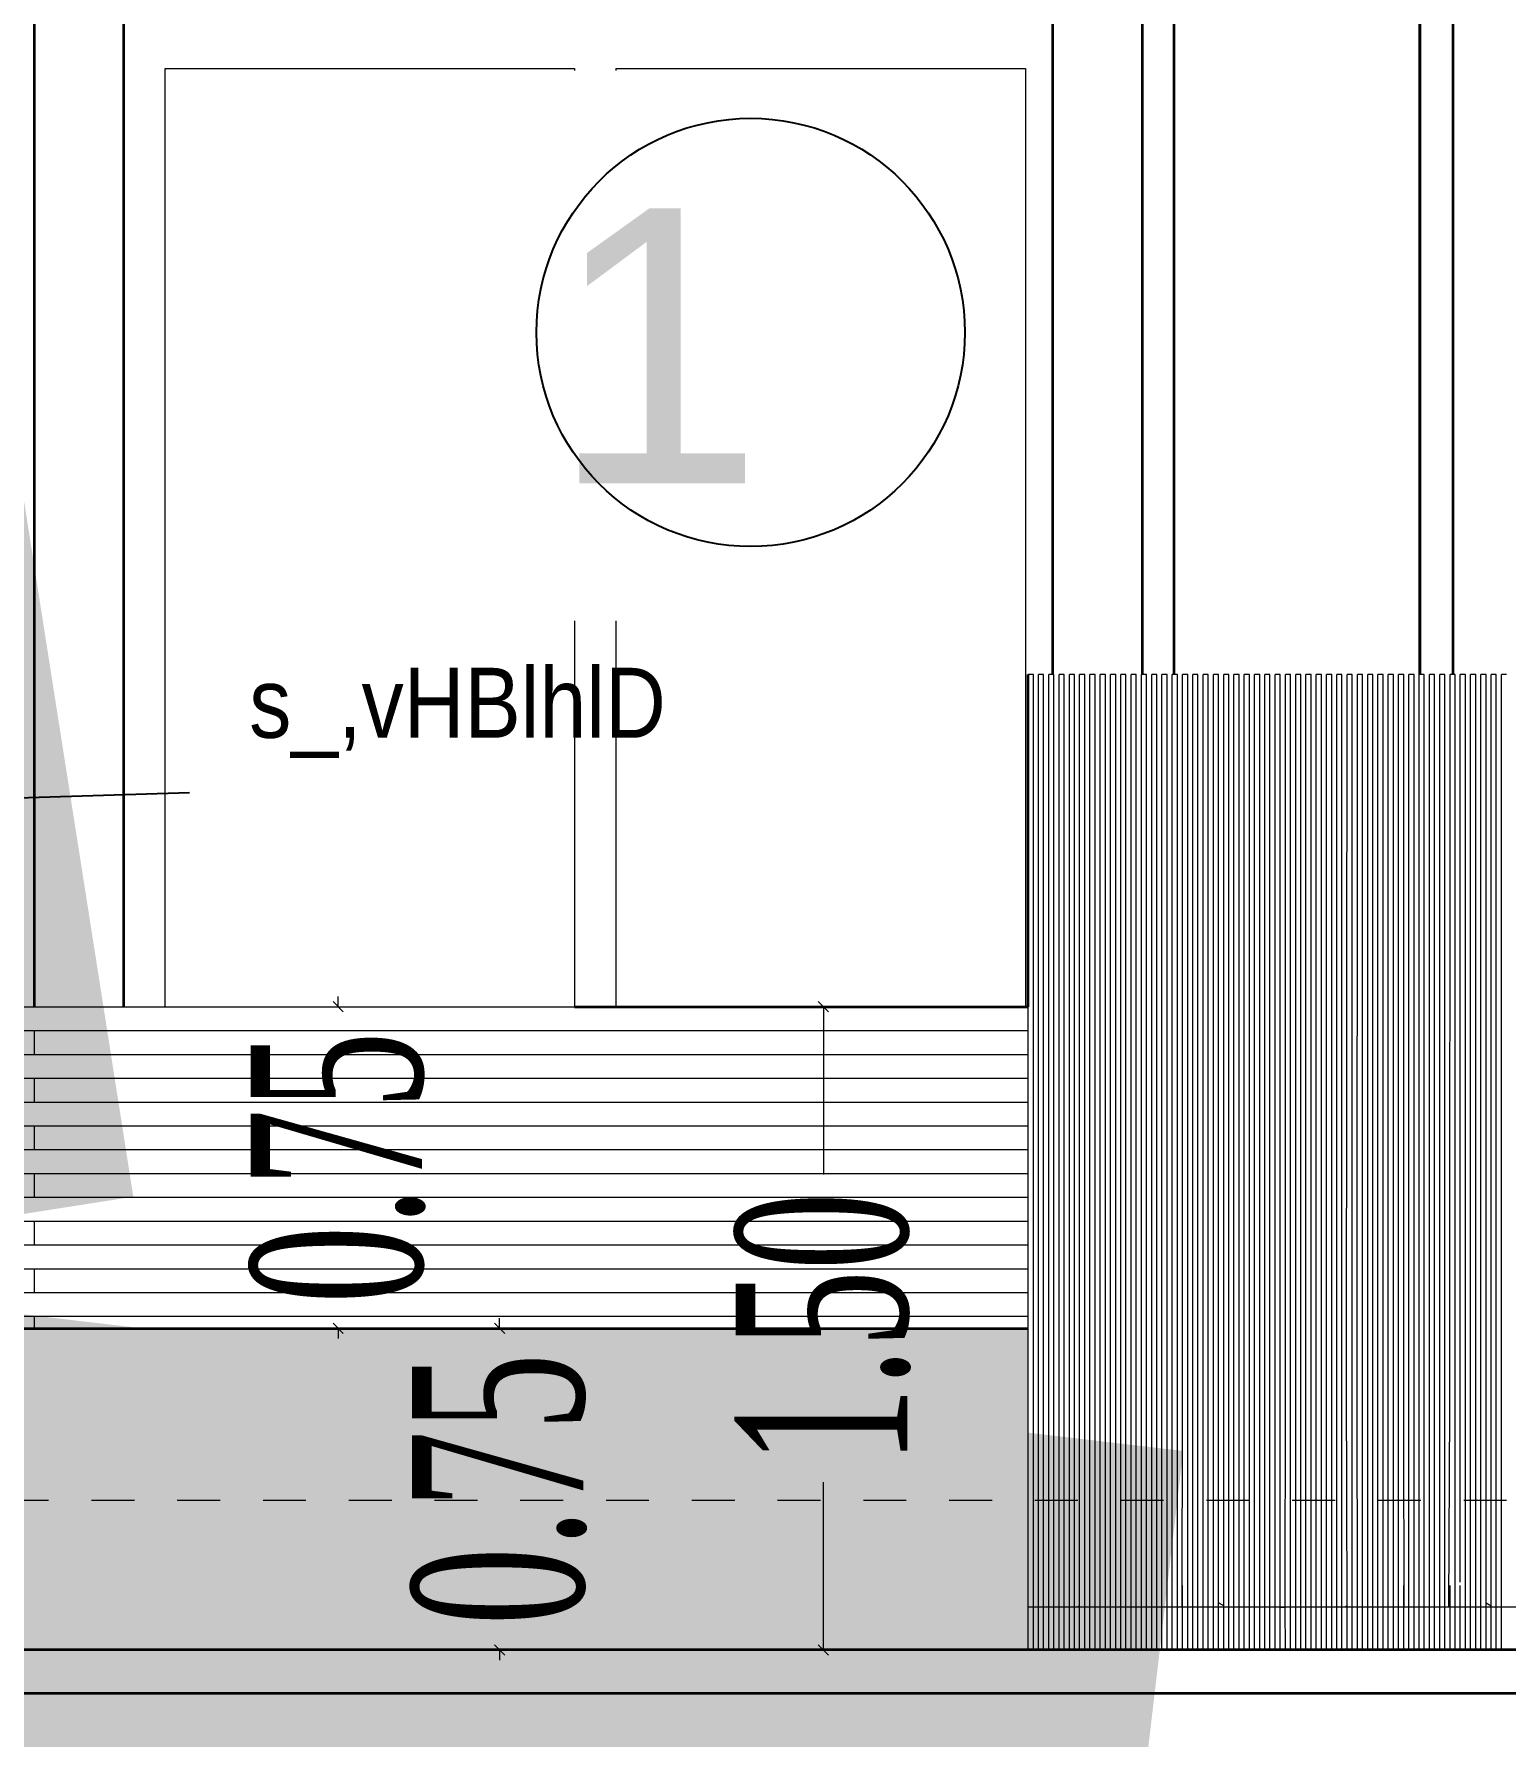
# Model space of a CAD drawing. Header units: metres. Extents: x -434 to 683, y -422 to -228.
# Drawn here: x -400.6 to -397.168, y -287.721 to -283.75 of the extents above; entities that cross this region are included whole.
import ezdxf

# ---------------------------------------------------------------- set-up
doc = ezdxf.new("R2010")
doc.units = ezdxf.units.M
doc.header["$MEASUREMENT"] = 0
doc.header["$PDMODE"] = 34
doc.linetypes.add('DOT', pattern=[0.25, 0, -0.25])
for name, color, linetype, lineweight in [('Dimn Out', 6, 'Continuous', 9), ('HACH', 8, 'Continuous', 5), ('walls', 7, 'Continuous', 35), ('Windows', 5, 'Continuous', 15), ('Wood', 27, 'Continuous', 18)]:
    doc.layers.add(name, color=color, linetype=linetype, lineweight=lineweight)
doc.layers.add('TEXT', color=4, linetype='Continuous')
doc.layers.add('WALL', color=7, linetype='Continuous')
doc.styles.add('kamal', font='romantic.ttf', dxfattribs={"width": 0.6})
doc.styles.add('NAMES', font='xarb.shx', dxfattribs={"width": 0.9, "height": 0.2})
doc.styles.add('style2', font='sosa.shx')
doc.styles.add('Swis721LtBt', font='swissl.ttf')
doc.styles.add('UTMAN', font='romantic.ttf', dxfattribs={"width": 0.6})
doc.dimstyles.new('DIM-IN', dxfattribs={"dimscale": 100, "dimtxt": 1.5, "dimasz": 0.5, "dimexe": 1, "dimexo": 1, "dimgap": 0.5, "dimtad": 1, "dimdec": 0, "dimzin": 0, "dimdsep": 46, "dimtxsty": 'style2', "dimblk1": 'ARCHTICK', "dimblk2": 'ARCHTICK', "dimsah": 1, "dimcen": 0.5, "dimdle": 1, "dimclrd": 62, "dimclre": 62, "dimclrt": 256, "dimadec": 0, "dimazin": 0, "dimtfac": 1, "dimtdec": 0, "dimtix": 1, "dimtofl": 0, "dimtmove": 2, "dimatfit": 3, "dimldrblk": 'ARCHTICK', "dimfxl": 1, "dimtolj": 1, "dimtzin": 0, "dimarcsym": 0})
doc.dimstyles.new('KAMAL', dxfattribs={"dimscale": 0.8, "dimtxt": 0.5, "dimasz": 0.1, "dimexe": 0, "dimexo": 0, "dimgap": 0.09, "dimtad": 1, "dimzin": 0, "dimdsep": 46, "dimtxsty": 'kamal', "dimblk": 'OBLIQUE', "dimcen": 0.09, "dimclrd": 15, "dimclre": 8, "dimclrt": 5, "dimadec": 0, "dimazin": 0, "dimtfac": 1, "dimtix": 1, "dimtofl": 0, "dimtmove": 1, "dimatfit": 3, "dimldrblk": 'OBLIQUE', "dimfxl": 0.18, "dimtolj": 1, "dimtzin": 0, "dimarcsym": 0})
doc.dimstyles.new('UTMAN 77', dxfattribs={"dimscale": 0.8, "dimtxt": 0.1, "dimasz": 0.1, "dimexe": 0, "dimexo": 0, "dimgap": 0.09, "dimtad": 0, "dimzin": 0, "dimdsep": 46, "dimtxsty": 'UTMAN', "dimblk": 'OBLIQUE', "dimcen": 0.09, "dimclrd": 252, "dimclre": 8, "dimclrt": 7, "dimadec": 0, "dimazin": 0, "dimtfac": 1, "dimtix": 1, "dimtofl": 0, "dimtmove": 1, "dimatfit": 3, "dimldrblk": 'OBLIQUE', "dimfxl": 0.18, "dimtolj": 1, "dimtzin": 0, "dimlwd": -1, "dimarcsym": 0})

# ---------------------------------------------------------------- blocks, each defined once
blk = doc.blocks.new('_OBLIQUE')
at = {"color": 0, "linetype": 'ByBlock'}
blk.add_line((-0.5, -0.5), (0.5, 0.5), dxfattribs=at)
blk = doc.blocks.new('*D256')
at = {"layer": 'DEFPOINTS', "color": 0, "ltscale": 50, "transparency": 16777216}
for p in [(-398.7595255046074, -286.0181424747645), (-398.6984337149821, -286.0181424747645), (-398.6984337149826, -287.5181424747616)]:
    blk.add_point(p, dxfattribs=at)
at = {"layer": 'Dimn Out', "color": 8, "lineweight": -2, "ltscale": 50, "transparency": 16777216}
for p, q in [((-398.6984337149821, -286.0181424747645), (-398.7595255046074, -286.0181424747645)), ((-398.6984337149826, -287.5181424747616), (-398.7595255046074, -287.5181424747616))]:
    blk.add_line(p, q, dxfattribs=at)
at = {"layer": 'Dimn Out', "color": 252, "ltscale": 50, "transparency": 16777216}
for p, q in [((-398.7595255046074, -286.0181424747645), (-398.7595255046074, -286.4094560842305)), ((-398.7595255046074, -287.5181424747616), (-398.7595255046074, -287.1268288652956))]:
    blk.add_line(p, q, dxfattribs=at)
at = {"layer": 'Dimn Out', "color": 252, "ltscale": 50, "transparency": 16777216, "xscale": 0.024, "yscale": 0.024, "zscale": 0.024}
for p, rotation in [((-398.7595255046074, -286.0181424747645), 90), ((-398.7595255046074, -287.5181424747616), 270)]:
    blk.add_blockref('_OBLIQUE', p, dxfattribs=dict(at, rotation=rotation))
at = {"layer": 'Dimn Out', "color": 7, "ltscale": 50, "transparency": 16777216, "insert": (-398.7595255046073, -286.7681424747629), "char_height": 0.4, "attachment_point": 5, "rotation": 90, "style": 'UTMAN'}
blk.add_mtext('\\A1;1.50', dxfattribs=at)
blk = doc.blocks.new('*D257')
at = {"layer": 'DEFPOINTS', "color": 0, "ltscale": 50, "transparency": 16777216}
for p in [(-399.5135530558438, -286.7681424747616), (-399.5146694299112, -287.5181424747616), (-399.5135530558438, -287.5181424747616)]:
    blk.add_point(p, dxfattribs=at)
at = {"layer": 'Dimn Out', "color": 252, "ltscale": 50, "transparency": 16777216}
for p, q in [((-399.5146694299112, -286.7681424747616), (-399.5146694299112, -286.7441424747616)), ((-399.5146694299112, -287.5181424747616), (-399.5146694299112, -287.5421424747616))]:
    blk.add_line(p, q, dxfattribs=at)
at = {"layer": 'Dimn Out', "color": 8, "lineweight": -2, "ltscale": 50, "transparency": 16777216}
for p, q in [((-399.5135530558438, -286.7681424747616), (-399.5146694299112, -286.7681424747616)), ((-399.5135530558438, -287.5181424747616), (-399.5146694299112, -287.5181424747616))]:
    blk.add_line(p, q, dxfattribs=at)
at = {"layer": 'Dimn Out', "color": 252, "ltscale": 50, "transparency": 16777216, "xscale": 0.024, "yscale": 0.024, "zscale": 0.024}
for p, rotation in [((-399.5146694299112, -286.7681424747616), 270), ((-399.5146694299112, -287.5181424747616), 90)]:
    blk.add_blockref('_OBLIQUE', p, dxfattribs=dict(at, rotation=rotation))
at = {"layer": 'Dimn Out', "color": 7, "ltscale": 50, "transparency": 16777216, "insert": (-399.5146694299112, -287.1431424747614), "char_height": 0.4, "attachment_point": 5, "rotation": 90, "style": 'UTMAN'}
blk.add_mtext('\\A1;0.75', dxfattribs=at)
blk = doc.blocks.new('*D255')
at = {"layer": 'DEFPOINTS', "color": 0, "ltscale": 50, "transparency": 16777216}
for p in [(-399.8910062552969, -286.0181424747641), (-399.8910062552925, -286.0181424747641), (-399.8910062552969, -286.7681424747618)]:
    blk.add_point(p, dxfattribs=at)
at = {"layer": 'Dimn Out', "color": 252, "ltscale": 50, "transparency": 16777216}
for p, q in [((-399.8910062552925, -286.0181424747641), (-399.8910062552925, -285.9941424747641)), ((-399.8910062552925, -286.7681424747618), (-399.8910062552925, -286.7921424747618))]:
    blk.add_line(p, q, dxfattribs=at)
at = {"layer": 'Dimn Out', "color": 252, "ltscale": 50, "transparency": 16777216, "xscale": 0.024, "yscale": 0.024, "zscale": 0.024}
for p, rotation in [((-399.8910062552925, -286.0181424747641), 270), ((-399.8910062552925, -286.7681424747618), 90)]:
    blk.add_blockref('_OBLIQUE', p, dxfattribs=dict(at, rotation=rotation))
at = {"layer": 'Dimn Out', "color": 7, "ltscale": 50, "transparency": 16777216, "insert": (-399.8910062552924, -286.3931424747628), "char_height": 0.4, "attachment_point": 5, "rotation": 90, "style": 'UTMAN'}
blk.add_mtext('\\A1;0.75', dxfattribs=at)
blk = doc.blocks.new('_ArchTick')
at = {"color": 0, "linetype": 'ByBlock', "const_width": 0.15}
blk.add_lwpolyline([(-0.5, -0.5), (0.5, 0.5)], dxfattribs=at)

msp = doc.modelspace()

# ---------------------------------------------------------------- hatches: boundary and pattern name
at = {"layer": 'HACH', "ltscale": 1.2}
h = msp.add_hatch(color=31, dxfattribs=at)
h.dxf.hatch_style = 1
h.paths.add_polyline_path([(-398.2819023391215, -287.1688332423479), (-398.2819023391215, -286.7681424747615), (-403.9891845856281, -286.7681424747615), (-403.9891845856281, -287.1688332423479)])
h.paths.add_polyline_path([(-403.9891845856281, -287.1688332423479), (-403.9891845856281, -287.5181424747612), (-398.2819023391215, -287.5181424747612), (-398.2819023391215, -287.1688332423479)])
h.paths.add_polyline_path([(-398.3320107117079, -287.1942371493192), (-398.3320107117079, -286.3729353741712), (-399.1941408892228, -286.3729353741712), (-399.1941408892228, -287.1942371493192)], flags=9)
h.paths.add_polyline_path([(-399.0871546370117, -287.5472253149981), (-399.0871546370117, -286.7259235398502), (-399.9492848145266, -286.7259235398502), (-399.9492848145266, -287.5472253149981)], flags=9)

# ---------------------------------------------------------------- linework, layer by layer
at = {"layer": 'HACH', "linetype": 'DOT', "ltscale": 0.2}
for p, q in [((-417.2662675820969, -287.1688332423479, 1.797546129752227e-09), (-393.886603372241, -287.1688332423479, 1.797546129752227e-09)), ((-417.2662675820969, -287.5181424747612), (-393.886603372241, -287.5181424747612))]:
    msp.add_line(p, q, dxfattribs=at)
at = {"layer": 'walls'}
for p, q in [((-397.9422048317837, -282.9109729598923, 1.592659159125702e-09), (-397.9422048317837, -285.243480033689)), ((-397.368865261666, -285.243480033689), (-397.368865261666, -282.9109729598923, 1.592659159125701e-09)), ((-397.2917215141869, -282.9109729598923, 1.592659159125702e-09), (-397.2917215141869, -285.243480033689)), ((-400.6001460730876, -283.668833294607, 1.79754612975181e-09), (-400.6001460730876, -286.0181424747612)), ((-400.3908980554041, -286.0181424747612), (-400.3908980554037, -283.668833294607, 1.79754612975181e-09)), ((-398.2256077095279, -283.668833294607, 1.79754612975181e-09), (-398.2256077095279, -285.243480033689)), ((-398.0163596918441, -283.668833294607, 1.79754612975181e-09), (-398.0163596918441, -285.243480033689)), ((-397.9422048309519, -283.668833294607, 1.79754612975181e-09), (-397.9422048309519, -285.243480033689)), ((-397.3688652624977, -283.668833294607, 1.79754612975181e-09), (-397.3688652624977, -285.243480033689)), ((-397.2917215133551, -283.668833294607, 1.79754612975181e-09), (-397.2917215133551, -285.243480033689)), ((-398.2819023391224, -286.018142474761), (-398.2819023391224, -285.243480033689)), ((-399.3395421304266, -286.0181424747642), (-399.2433011008005, -286.0181424747642)), ((-399.2433011008005, -286.0181424747642), (-398.2819023391215, -286.0181424747647)), ((-403.9891845856281, -286.7681424747615), (-398.2819023391211, -286.7681424747615)), ((-395.0834254234095, -287.518142474761), (-416.0834254212963, -287.518142474761)), ((-419.7248662700634, -287.6188332423945, 1.797546129752227e-09), (-388.6889482128676, -287.6188332423945, 1.797546129752227e-09))]:
    msp.add_line(p, q, dxfattribs=at)
at = {"layer": 'Windows'}
for p, q in [((-400.2946570257767, -286.0181424747612), (-400.2946570257776, -283.8301904545848, 1.79754612975181e-09)), ((-400.2946570257776, -283.8301904545848, 1.79754612975181e-09), (-399.3395421304266, -283.8301904545848, 1.79754612975181e-09)), ((-399.3395421304266, -283.8301904545848, 1.79754612975181e-09), (-399.339542130427, -286.018142474761)), ((-399.2433011008005, -283.8301904545848, 1.79754612975181e-09), (-399.2433011008005, -286.018142474761)), ((-399.2433011008005, -283.8301904545848, 1.79754612975181e-09), (-398.2881862054495, -283.8301904545848, 1.79754612975181e-09)), ((-398.2881862054495, -283.8301904545848, 1.79754612975181e-09), (-398.2881862054495, -286.0181424747612))]:
    msp.add_line(p, q, dxfattribs=at)
at = {"layer": 'Wood'}
for p, q in [((-398.2699080506881, -285.243480033689), (-398.2819023391224, -285.243480033689)), ((-398.2699080506881, -286.9019678915996), (-398.2699080506881, -285.243480033689)), ((-398.2459194738202, -285.243480033689), (-398.2579137622546, -285.243480033689)), ((-398.2579137622546, -286.8982182638641), (-398.2579137622546, -285.243480033689)), ((-398.2459194738202, -286.8964973703213), (-398.2459194738202, -285.243480033689)), ((-398.2256077095279, -285.243480033689), (-398.2339251853867, -285.243480033689)), ((-398.2339251853867, -286.8961391518609), (-398.2339251853867, -285.243480033689)), ((-398.2219308969524, -285.243480033689), (-398.2256077095279, -285.243480033689)), ((-398.2219308969524, -286.8957809334005), (-398.2219308969524, -285.243480033689)), ((-398.1979423200854, -285.243480033689), (-398.2099366085189, -285.243480033689)), ((-398.2099366085189, -286.8954227149405), (-398.2099366085189, -285.243480033689)), ((-398.1979423200854, -286.8962822332213), (-398.1979423200854, -285.243480033689)), ((-398.1739537432176, -285.243480033689), (-398.185948031651, -285.243480033689)), ((-398.185948031651, -286.898502768366), (-398.185948031651, -285.243480033689)), ((-398.1739537432176, -286.9007233035103), (-398.1739537432176, -285.243480033689)), ((-398.1499651663497, -285.243480033689), (-398.1619594547832, -285.243480033689)), ((-398.1619594547832, -286.9029438386546), (-398.1619594547832, -285.243480033689)), ((-398.1499651663497, -286.9158746567649), (-398.1499651663497, -285.243480033689)), ((-398.1259765894819, -285.243480033689), (-398.1379708779153, -285.243480033689)), ((-398.1379708779153, -286.9288139098411), (-398.1379708779153, -285.243480033689)), ((-398.1259765894819, -286.937686729072), (-398.1259765894819, -285.243480033689)), ((-398.101988012614, -285.243480033689), (-398.1139823010475, -285.243480033689)), ((-398.1139823010475, -286.9463469545784), (-398.1139823010475, -285.243480033689)), ((-398.101988012614, -286.9550071800844), (-398.101988012614, -285.243480033689)), ((-398.0779994357462, -285.243480033689), (-398.0899937241805, -285.243480033689)), ((-398.0899937241805, -286.9636674055909), (-398.0899937241805, -285.243480033689)), ((-398.0779994357462, -286.9723276310968), (-398.0779994357462, -285.243480033689)), ((-398.0540108588783, -285.243480033689), (-398.0660051473127, -285.243480033689)), ((-398.0660051473127, -286.9809878566033), (-398.0660051473127, -285.243480033689)), ((-398.0540108588783, -286.9896711428577), (-398.0540108588783, -285.243480033689)), ((-398.0300222820105, -285.243480033689), (-398.0420165704448, -285.243480033689)), ((-398.0420165704448, -287.4181900729972), (-398.0420165704448, -285.243480033689)), ((-398.0300222820105, -287.4181900729972), (-398.0300222820105, -285.243480033689)), ((-398.0163596918441, -285.243480033689), (-398.018027993577, -285.243480033689)), ((-398.018027993577, -287.4181900729972), (-398.018027993577, -285.243480033689)), ((-398.0060337051426, -285.243480033689), (-398.0163596918441, -285.243480033689)), ((-398.0060337051426, -287.4181900729972), (-398.0060337051426, -285.243480033689)), ((-397.9820451282748, -285.243480033689), (-397.9940394167091, -285.243480033689)), ((-397.9940394167091, -287.4181900729972), (-397.9940394167091, -285.243480033689)), ((-397.9820451282748, -287.4181900729972), (-397.9820451282748, -285.243480033689)), ((-397.9580565514078, -285.243480033689), (-397.9700508398413, -285.243480033689)), ((-397.9700508398413, -287.4181900729972), (-397.9700508398413, -285.243480033689)), ((-397.9580565514078, -287.4181900729972), (-397.9580565514078, -285.243480033689)), ((-397.9460622629734, -287.4181900729972), (-397.9460622629734, -285.243480033689)), ((-397.9422048309519, -285.243480033689), (-397.9460622629734, -285.243480033689)), ((-397.93406797454, -285.243480033689), (-397.9422048309519, -285.243480033689)), ((-397.93406797454, -287.4181900729972), (-397.93406797454, -285.243480033689)), ((-397.9100793976721, -285.243480033689), (-397.9220736861056, -285.243480033689)), ((-397.9220736861056, -286.9566187090639), (-397.9220736861056, -285.243480033689)), ((-397.9100793976721, -286.9533919328786), (-397.9100793976721, -285.243480033689)), ((-397.8860908208043, -285.243480033689), (-397.8980851092377, -285.243480033689)), ((-397.8980851092377, -286.9511258407996), (-397.8980851092377, -285.243480033689)), ((-397.8860908208043, -286.9488597487206), (-397.8860908208043, -285.243480033689)), ((-397.8621022439364, -285.243480033689), (-397.8740965323703, -285.243480033689)), ((-397.8740965323703, -286.9465936566415), (-397.8740965323703, -285.243480033689)), ((-397.8621022439364, -286.944831620602), (-397.8621022439364, -285.243480033689)), ((-397.8381136670686, -285.243480033689), (-397.8501079555029, -285.243480033689)), ((-397.8501079555029, -286.9442057909822), (-397.8501079555029, -285.243480033689)), ((-397.8381136670686, -286.9422968319967), (-397.8381136670686, -285.243480033689)), ((-397.8141250902007, -285.243480033689), (-397.8261193786351, -285.243480033689)), ((-397.8261193786351, -286.9401913498499), (-397.8261193786351, -285.243480033689)), ((-397.8141250902007, -286.9380858677035), (-397.8141250902007, -285.243480033689)), ((-397.7901365133329, -285.243480033689), (-397.8021308017672, -285.243480033689)), ((-397.8021308017672, -286.9359803855572), (-397.8021308017672, -285.243480033689)), ((-397.7901365133329, -286.9338749034104), (-397.7901365133329, -285.243480033689)), ((-397.7661479364655, -285.243480033689), (-397.7781422248994, -285.243480033689)), ((-397.7781422248994, -286.931769421264), (-397.7781422248994, -285.243480033689)), ((-397.7661479364655, -286.9296639391176), (-397.7661479364655, -285.243480033689)), ((-397.7421593595976, -285.243480033689), (-397.7541536480315, -285.243480033689)), ((-397.7541536480315, -286.9275584569708), (-397.7541536480315, -285.243480033689)), ((-397.7421593595976, -286.9254529748245), (-397.7421593595976, -285.243480033689)), ((-397.7181707827302, -285.243480033689), (-397.7301650711637, -285.243480033689)), ((-397.7301650711637, -286.9233474926781), (-397.7301650711637, -285.243480033689)), ((-397.7181707827302, -286.9212420105313), (-397.7181707827302, -285.243480033689)), ((-397.6941822058624, -285.243480033689), (-397.7061764942958, -285.243480033689)), ((-397.7061764942958, -286.9191365283849), (-397.7061764942958, -285.243480033689)), ((-397.6941822058624, -286.9166187087084), (-397.6941822058624, -285.243480033689)), ((-397.6701936289945, -285.243480033689), (-397.6821879174285, -285.243480033689)), ((-397.6821879174285, -286.9128690809724), (-397.6821879174285, -285.243480033689)), ((-397.6701936289945, -286.9091194532365), (-397.6701936289945, -285.243480033689)), ((-397.6462050521267, -285.243480033689), (-397.6581993405606, -285.243480033689)), ((-397.6581993405606, -286.905369825501), (-397.6581993405606, -285.243480033689)), ((-397.6462050521267, -286.9016201977651), (-397.6462050521267, -285.243480033689)), ((-397.6222164752588, -285.243480033689), (-397.6342107636927, -285.243480033689)), ((-397.6342107636927, -286.8978705700296), (-397.6342107636927, -285.243480033689)), ((-397.6222164752588, -286.8964641535971), (-397.6222164752588, -285.243480033689)), ((-397.598227898391, -285.243480033689), (-397.6102221868254, -285.243480033689)), ((-397.6102221868254, -286.8961059351367), (-397.6102221868254, -285.243480033689)), ((-397.598227898391, -286.8957477166763), (-397.598227898391, -285.243480033689)), ((-397.5742393215236, -285.243480033689), (-397.5862336099575, -285.243480033689)), ((-397.5862336099575, -286.8953894982163), (-397.5862336099575, -285.243480033689)), ((-397.5742393215236, -286.8964881380297), (-397.5742393215236, -285.243480033689)), ((-397.5502507446557, -285.243480033689), (-397.5622450330897, -285.243480033689)), ((-397.5622450330897, -286.8987086731739), (-397.5622450330897, -285.243480033689)), ((-397.5502507446557, -286.9009292083182), (-397.5502507446557, -285.243480033689)), ((-397.5393592185736, -286.9029455860781), (-397.5382564562218, -285.243480033689)), ((-397.5262621677879, -285.243480033689), (-397.5382564562218, -285.243480033689)), ((-397.5262621677879, -286.9170744821444), (-397.5262621677879, -285.243480033689)), ((-397.5147841716051, -286.9294567671162), (-397.514267879354, -285.243480033689)), ((-397.50227359092, -285.243480033689), (-397.514267879354, -285.243480033689)), ((-397.50227359092, -286.9384897706612), (-397.50227359092, -285.243480033689)), ((-397.4782850140526, -285.243480033689), (-397.4902793024866, -285.243480033689)), ((-397.4902793024866, -286.9471499961677), (-397.4902793024866, -285.243480033689)), ((-397.4782850140526, -286.9558102216737), (-397.4782850140526, -285.243480033689)), ((-397.4542964371848, -285.243480033689), (-397.4662907256187, -285.243480033689)), ((-397.4662907256187, -286.9644704471801), (-397.4662907256187, -285.243480033689)), ((-397.4542964371848, -286.9731306726861), (-397.4542964371848, -285.243480033689)), ((-397.4303078603169, -285.243480033689), (-397.4423021487509, -285.243480033689)), ((-397.4423021487509, -286.9817908981926), (-397.4423021487509, -285.243480033689)), ((-397.4303078603169, -286.9904770623797), (-397.4303078603169, -285.243480033689)), ((-397.4063192834491, -285.243480033689), (-397.418313571883, -285.243480033689)), ((-397.418313571883, -286.9991683243214), (-397.418313571883, -285.243480033689)), ((-397.4063192834491, -287.0078595862632), (-397.4063192834491, -285.243480033689)), ((-397.3823307065817, -285.243480033689), (-397.3943249950152, -285.243480033689)), ((-397.3943249950152, -287.4181900729972), (-397.3943249950152, -285.243480033689)), ((-397.3823307065817, -287.4181900729972), (-397.3823307065817, -285.243480033689)), ((-397.3688652624977, -285.243480033689), (-397.3703364181478, -285.243480033689)), ((-397.3703364181478, -287.4181900729972), (-397.3703364181478, -285.243480033689)), ((-397.3583421297138, -285.243480033689), (-397.3688652624977, -285.243480033689)), ((-397.3583421297138, -287.4181900729972), (-397.3583421297138, -285.243480033689)), ((-397.334353552846, -285.243480033689), (-397.3463478412799, -285.243480033689)), ((-397.3463478412799, -287.4181900729972), (-397.3463478412799, -285.243480033689)), ((-397.334353552846, -287.4181900729972), (-397.334353552846, -285.243480033689)), ((-397.3103649759781, -285.243480033689), (-397.3223592644121, -285.243480033689)), ((-397.3223592644121, -287.4181900729972), (-397.3223592644121, -285.243480033689)), ((-397.3103649759781, -287.4181900729972), (-397.3103649759781, -285.243480033689)), ((-397.2989112703139, -286.9555500285718), (-397.2983706875447, -285.243480033689)), ((-397.2917215133551, -285.243480033689), (-397.2983706875447, -285.243480033689)), ((-397.2863763991103, -285.243480033689), (-397.2917215133551, -285.243480033689)), ((-397.2863763991103, -286.9531818036875), (-397.2863763991103, -285.243480033689)), ((-397.2623878222424, -285.243480033689), (-397.2743821106768, -285.243480033689)), ((-397.2743821106768, -286.950915711608), (-397.2743821106768, -285.243480033689)), ((-397.2623878222424, -286.9486496195294), (-397.2623878222424, -285.243480033689)), ((-397.238399245375, -285.243480033689), (-397.250393533809, -285.243480033689)), ((-397.250393533809, -286.9463835274499), (-397.250393533809, -285.243480033689)), ((-397.238399245375, -286.9447735889474), (-397.238399245375, -285.243480033689)), ((-397.2144106685072, -285.243480033689), (-397.2264049569411, -285.243480033689)), ((-397.2264049569411, -286.9441477593281), (-397.2264049569411, -285.243480033689)), ((-397.2144106685072, -286.9421015957722), (-397.2144106685072, -285.243480033689)), ((-397.1904220916398, -285.243480033689), (-397.2024163800733, -285.243480033689)), ((-397.2024163800733, -286.9399961136259), (-397.2024163800733, -285.243480033689)), ((-397.1904220916398, -286.937890631479), (-397.1904220916398, -285.243480033689)), ((-397.1664335147719, -285.243480033689), (-397.1784278032054, -285.243480033689)), ((-397.1784278032054, -286.9357851493327), (-397.1784278032054, -285.243480033689)), ((-400.6772898222301, -286.0181424747633), (-400.6001460730876, -286.0181424747633)), ((-400.6001460730876, -286.0181424747633), (-398.2819023391215, -286.0181424747633)), ((-400.3908980554037, -286.0181424747633), (-400.2946570257776, -286.0181424747637)), ((-400.2946570257776, -286.0181424747637), (-399.3395421304266, -286.0181424747642)), ((-398.2819023391215, -287.518142474761), (-398.2819023391215, -286.0181424747647)), ((-400.6772898222301, -286.0736715878833), (-400.6001460730876, -286.0736715878833)), ((-400.6001460730876, -286.0736715878833), (-400.6001460730876, -286.1292007010028)), ((-400.6001460730876, -286.0736715878833), (-398.2819023391215, -286.073671587883)), ((-400.6772898222301, -286.1292007010028), (-400.6001460730876, -286.1292007010028)), ((-400.6001460730876, -286.1292007010028), (-398.2819023391215, -286.1292007010076)), ((-400.6772898222301, -286.1847298141232), (-400.6001460730876, -286.1847298141232)), ((-400.6001460730876, -286.1847298141232), (-400.6001460730876, -286.2402589272427)), ((-400.6001460730876, -286.1847298141232), (-398.2819023391215, -286.184729814123)), ((-400.6772898222301, -286.2402589272427), (-400.6001460730876, -286.2402589272427)), ((-400.6001460730876, -286.2402589272427), (-398.2819023391215, -286.2402589272427)), ((-400.6772898222301, -286.2957880403627), (-400.6001460730876, -286.2957880403627)), ((-400.6001460730876, -286.2957880403627), (-400.6001460730876, -286.3513171534822)), ((-400.6001460730876, -286.2957880403627), (-398.2819023391215, -286.2957880403627)), ((-400.6772898222301, -286.3513171534822), (-400.6001460730876, -286.3513171534822)), ((-400.6001460730876, -286.3513171534822), (-398.2819023391215, -286.351317153482)), ((-400.6772898222301, -286.4068462666022), (-400.6001460730876, -286.4068462666022)), ((-400.6001460730876, -286.4068462666022), (-400.6001460730876, -286.4623753797217)), ((-400.6001460730876, -286.4068462666022), (-398.2819023391215, -286.406846266602)), ((-400.6772898222301, -286.4623753797217), (-400.6001460730876, -286.4623753797217)), ((-400.6001460730876, -286.4623753797217), (-398.2819023391215, -286.4623753797215)), ((-400.6772898222301, -286.5179044928417), (-400.6001460730876, -286.5179044928417)), ((-400.6001460730876, -286.5179044928417), (-400.6001460730876, -286.5734336059612)), ((-400.6001460730876, -286.5179044928417), (-398.2819023391215, -286.5179044928462)), ((-400.6772898222301, -286.5734336059612), (-400.6001460730876, -286.5734336059612)), ((-400.6001460730876, -286.5734336059612), (-398.2819023391215, -286.5734336059658)), ((-400.6772898222301, -286.6289627190812), (-400.6001460730876, -286.6289627190816)), ((-400.6001460730876, -286.6289627190816), (-400.6001460730876, -286.6844918322012)), ((-400.6001460730876, -286.6289627190816), (-398.2819023391215, -286.6289627190814)), ((-400.6772898222301, -286.6844918322007), (-400.6001460730876, -286.6844918322012)), ((-400.6001460730876, -286.6844918322012), (-398.2819023391215, -286.6844918322009)), ((-400.6772898222301, -286.7400209453211), (-400.6001460730876, -286.7400209453211)), ((-400.6001460730876, -286.7400209453211), (-400.6001460730871, -286.7681424747612)), ((-400.6001460730876, -286.7400209453211), (-398.2819023391215, -286.7400209453257)), ((-398.2699080506881, -287.4181900729972), (-398.2699080506881, -286.9019678915996)), ((-398.2579137622546, -287.4181900729972), (-398.2579137622546, -286.8982182638641)), ((-398.2459194738202, -287.4181900729972), (-398.2459194738202, -286.8964973703213)), ((-398.2339251853867, -287.4181900729972), (-398.2339251853867, -286.8961391518609)), ((-398.2219308969524, -287.4181900729972), (-398.2219308969524, -286.8957809334005)), ((-398.2099366085189, -287.4181900729972), (-398.2099366085189, -286.8954227149405)), ((-398.1979423200854, -287.4181900729972), (-398.1979423200854, -286.8962822332213)), ((-398.185948031651, -287.4181900729972), (-398.185948031651, -286.898502768366)), ((-398.1739537432176, -287.4181900729972), (-398.1739537432176, -286.9007233035103)), ((-398.1619594547832, -287.4155864230751), (-398.1619594547832, -286.9029438386546)), ((-397.6462050521267, -287.4181900729972), (-397.6462050521267, -286.9016201977651)), ((-397.6342107636927, -287.4181900729972), (-397.6342107636927, -286.8978705700296)), ((-397.6222164752588, -287.4181900729972), (-397.6222164752588, -286.8964641535971)), ((-397.6102221868254, -287.4181900729972), (-397.6102221868254, -286.8961059351367)), ((-397.598227898391, -287.4181900729972), (-397.598227898391, -286.8957477166763)), ((-397.5862336099575, -287.4181900729972), (-397.5862336099575, -286.8953894982163)), ((-397.5742393215236, -287.4181900729972), (-397.5742393215236, -286.8964881380297)), ((-397.5622450330897, -287.4181900729972), (-397.5622450330897, -286.8987086731739)), ((-397.5502507446557, -287.4181900729972), (-397.5502507446557, -286.9009292083182)), ((-397.5382564562218, -287.4150296419092), (-397.5393592185736, -286.9029455860781)), ((-398.1499651663497, -287.4095819389717), (-398.1499651663497, -286.9158746567649)), ((-398.1379708779153, -287.4181900729972), (-398.1379708779153, -286.9288139098411)), ((-398.1259765894819, -287.4181900729972), (-398.1259765894819, -286.937686729072)), ((-397.8501079555029, -287.4014247483368), (-397.8501079555029, -286.9442057909822)), ((-397.8381136670686, -287.4084947784125), (-397.8381136670686, -286.9422968319967)), ((-397.8261193786351, -287.4155648084878), (-397.8261193786351, -286.9401913498499)), ((-397.8141250902007, -287.4181900729972), (-397.8141250902007, -286.9380858677035)), ((-397.8021308017672, -287.4181900729972), (-397.8021308017672, -286.9359803855572)), ((-397.7901365133329, -287.4181900729972), (-397.7901365133329, -286.9338749034104)), ((-397.7781422248994, -287.4181900729972), (-397.7781422248994, -286.931769421264)), ((-397.7661479364655, -287.4181900729972), (-397.7661479364655, -286.9296639391176)), ((-397.7541536480315, -287.4181900729972), (-397.7541536480315, -286.9275584569708)), ((-397.7421593595976, -287.4181900729972), (-397.7421593595976, -286.9254529748245)), ((-397.7301650711637, -287.4181900729972), (-397.7301650711637, -286.9233474926781)), ((-397.7181707827302, -287.4181900729972), (-397.7181707827302, -286.9212420105313)), ((-397.7061764942958, -287.4181900729972), (-397.7061764942958, -286.9191365283849)), ((-397.6941822058624, -287.4181900729972), (-397.6941822058624, -286.9166187087084)), ((-397.6824659645771, -287.4181900729972), (-397.6821879174285, -286.9128690809724)), ((-397.6701936289945, -287.4181900729972), (-397.6701936289945, -286.9091194532365)), ((-397.6581993405606, -287.4181900729972), (-397.6581993405606, -286.905369825501)), ((-397.5262621677879, -287.4090251578053), (-397.5262621677879, -286.9170744821444)), ((-397.514267879354, -287.4030206737015), (-397.5147841716051, -286.9294567671162)), ((-397.50227359092, -287.393501725085), (-397.50227359092, -286.9384897706612)), ((-397.2264049569411, -287.4020803349825), (-397.2264049569411, -286.9441477593281)), ((-397.2144106685072, -287.4091503650578), (-397.2144106685072, -286.9421015957722)), ((-397.2024163800733, -287.4162203951331), (-397.2024163800733, -286.9399961136259)), ((-397.1904220916398, -287.4181900729972), (-397.1904220916398, -286.937890631479)), ((-397.1784278032054, -287.4181900729972), (-397.1784278032054, -286.9357851493327)), ((-398.1139823010475, -287.4181900729972), (-398.1139823010475, -286.9463469545784)), ((-398.101988012614, -287.4181900729972), (-398.101988012614, -286.9550071800844)), ((-398.0899937241805, -287.4181900729972), (-398.0899937241805, -286.9636674055909)), ((-398.0779994357462, -287.4181900729972), (-398.0779994357462, -286.9723276310968)), ((-398.0660051473127, -287.4181900729972), (-398.0660051473127, -286.9809878566033)), ((-397.923258303574, -287.4181900729972), (-397.9220736861056, -286.9566187090639)), ((-397.9100793976721, -287.4181900729972), (-397.9100793976721, -286.9533919328786)), ((-397.8980851092377, -287.4181900729972), (-397.8980851092377, -286.9511258407996)), ((-397.8860908208043, -287.3717414544243), (-397.8860908208043, -286.9488597487206)), ((-397.8740965323703, -287.3843426011962), (-397.8740965323703, -286.9465936566415)), ((-397.8621022439364, -287.3943547182615), (-397.8621022439364, -286.944831620602)), ((-397.4902793024866, -287.3831375523326), (-397.4902793024866, -286.9471499961677)), ((-397.4782850140526, -287.3727733795803), (-397.4782850140526, -286.9558102216737)), ((-397.4662907256187, -287.4181900729972), (-397.4662907256187, -286.9644704471801)), ((-397.4542964371848, -287.4181900729972), (-397.4542964371848, -286.9731306726861)), ((-397.4423021487509, -287.4181900729972), (-397.4423021487509, -286.9817908981926)), ((-397.3008417221771, -287.4181900729972), (-397.2989112703139, -286.9555500285718)), ((-397.2863763991103, -287.4181900729972), (-397.2863763991103, -286.9531818036875)), ((-397.2743821106768, -287.3603087812593), (-397.2743821106768, -286.950915711608)), ((-397.2623878222424, -287.3729099280312), (-397.2623878222424, -286.9486496195294)), ((-397.250393533809, -287.3855110748026), (-397.250393533809, -286.9463835274499)), ((-397.238399245375, -287.3950103049073), (-397.238399245375, -286.9447735889474)), ((-398.0540108588783, -287.4181900729972), (-398.0540108588783, -286.9896711428577)), ((-398.0420165704448, -287.3145293447095), (-398.0420165704448, -286.9983624047994)), ((-398.018027993577, -287.2524811975258), (-398.018027993577, -287.0157449286825)), ((-397.4303078603169, -287.4181900729972), (-397.4303078603169, -286.9904770623797)), ((-397.418313571883, -287.4181900729972), (-397.418313571883, -286.9991683243214)), ((-397.4054762917912, -287.4181900729972), (-397.4063192834491, -287.0078595862632)), ((-397.3943249950152, -287.4181900729972), (-397.3943249950152, -287.0165508482049)), ((-398.0059121822777, -287.2145827569597), (-398.0060337051426, -287.0332805253669)), ((-398.101988012614, -287.4181900729972), (-398.101988012614, -287.3737344240416)), ((-398.0899937241805, -287.4181900729972), (-398.0899937241805, -287.3682138693351)), ((-398.0779994357462, -287.4181900729972), (-398.0779994357462, -287.3682138693351)), ((-398.0660051473127, -287.4181900729972), (-398.0660051473127, -287.3682138693351)), ((-398.0540108588783, -287.4181900729972), (-398.0540108588783, -287.3682138693351)), ((-398.0420165704448, -287.4181900729972), (-398.0420165704448, -287.3682138693351)), ((-398.0300222820105, -287.4181900729972), (-398.0300222820105, -287.3682138693351)), ((-398.018027993577, -287.4181900729972), (-398.018027993577, -287.3682138693351)), ((-398.0060337051426, -287.4181900729972), (-398.0060337051426, -287.3682138693351)), ((-397.9940394167091, -287.4181900729972), (-397.9940394167091, -287.3682138693351)), ((-397.9820451282748, -287.4181900729972), (-397.9820451282748, -287.3682138693351)), ((-397.9700508398413, -287.4181900729972), (-397.9700508398413, -287.3682138693351)), ((-397.9580565514078, -287.4181900729972), (-397.9580565514078, -287.3682138693351)), ((-397.9460622629734, -287.4181900729972), (-397.9460622629734, -287.3682138693351)), ((-397.93406797454, -287.4181900729972), (-397.93406797454, -287.3682138693351)), ((-397.9220736861056, -287.4181900729972), (-397.9220736861056, -287.3682138693351)), ((-397.9100793976721, -287.4181900729972), (-397.9100793976721, -287.3682138693351)), ((-397.8980851092377, -287.4181900729972), (-397.8980851092377, -287.3682138693351)), ((-397.8860908208043, -287.4181900729972), (-397.8860908208043, -287.3717414544243)), ((-397.4782850140526, -287.4181900729972), (-397.4782850140526, -287.3727733795803)), ((-397.4662907256187, -287.4181900729972), (-397.4662907256187, -287.3682138693351)), ((-397.4542964371848, -287.4181900729972), (-397.4542964371848, -287.3682138693351)), ((-397.4423021487509, -287.4181900729972), (-397.4423021487509, -287.3682138693351)), ((-397.4303078603169, -287.4181900729972), (-397.4303078603169, -287.3682138693351)), ((-397.418313571883, -287.4181900729972), (-397.418313571883, -287.3682138693351)), ((-397.4063192834491, -287.4181900729972), (-397.4063192834491, -287.3682138693351)), ((-397.3943249950152, -287.4181900729972), (-397.3943249950152, -287.3682138693351)), ((-397.3823307065817, -287.4181900729972), (-397.3823307065817, -287.3682138693351)), ((-397.3703364181478, -287.4181900729972), (-397.3703364181478, -287.3682138693351)), ((-397.3583421297138, -287.4181900729972), (-397.3583421297138, -287.3682138693351)), ((-397.3463478412799, -287.4181900729972), (-397.3463478412799, -287.3682138693351)), ((-397.334353552846, -287.4181900729972), (-397.334353552846, -287.3682138693351)), ((-397.3223592644121, -287.4181900729972), (-397.3223592644121, -287.3682138693351)), ((-397.3103649759781, -287.4181900729972), (-397.3103649759781, -287.3682138693351)), ((-397.2983706875447, -287.4181900729972), (-397.2983706875447, -287.3682138693351)), ((-397.2863763991103, -287.4181900729972), (-397.2863763991103, -287.3682138693351)), ((-397.2743821106768, -287.4181900729972), (-397.2743821106768, -287.3682138693351)), ((-397.2623878222424, -287.4181900729972), (-397.2623878222424, -287.3729099280312)), ((-396.7826162848872, -287.4181900729972), (-398.2819023391215, -287.4181900729972)), ((-398.2579137622546, -287.4181900729972), (-398.2699080506881, -287.4181900729972)), ((-398.2699080506881, -287.518142474761), (-398.2699080506881, -287.4181900729972)), ((-398.2579137622546, -287.518142474761), (-398.2579137622546, -287.4181900729972)), ((-398.2339251853867, -287.4181900729972), (-398.2459194738202, -287.4181900729972)), ((-398.2459194738202, -287.518142474761), (-398.2459194738202, -287.4181900729972)), ((-398.2339251853867, -287.518142474761), (-398.2339251853867, -287.4181900729972)), ((-398.2099366085189, -287.4181900729972), (-398.2219308969524, -287.4181900729972)), ((-398.2219308969524, -287.518142474761), (-398.2219308969524, -287.4181900729972)), ((-398.2099366085189, -287.518142474761), (-398.2099366085189, -287.4181900729972)), ((-398.185948031651, -287.4181900729972), (-398.1979423200854, -287.4181900729972)), ((-398.1979423200854, -287.518142474761), (-398.1979423200854, -287.4181900729972)), ((-398.185948031651, -287.518142474761), (-398.185948031651, -287.4181900729972)), ((-398.1671603892195, -287.4181900729972), (-398.1739537432176, -287.4181900729972)), ((-398.1739537432176, -287.518142474761), (-398.1739537432176, -287.4181900729972)), ((-398.1619594547832, -287.4155864230751), (-398.1671603892195, -287.4181900729972)), ((-398.1619594547832, -287.4181900729972), (-398.1671603892195, -287.4181900729972)), ((-398.1619594547832, -287.4181900729972), (-398.1619594547832, -287.4155864230751)), ((-398.1619594547832, -287.518142474761), (-398.1619594547832, -287.4181900729972)), ((-398.1499651663497, -287.4181900729972), (-398.1499651663497, -287.4095819389717)), ((-398.1379708779153, -287.4181900729972), (-398.1499651663497, -287.4181900729972)), ((-398.1499651663497, -287.518142474761), (-398.1499651663497, -287.4181900729972)), ((-398.1379708779153, -287.4181900729972), (-398.1379708779153, -287.4035774548678)), ((-398.1379708779153, -287.518142474761), (-398.1379708779153, -287.4181900729972)), ((-398.1259765894819, -287.4181900729972), (-398.1259765894819, -287.3944627695467)), ((-398.1139823010475, -287.4181900729972), (-398.1259765894819, -287.4181900729972)), ((-398.1259765894819, -287.518142474761), (-398.1259765894819, -287.4181900729972)), ((-398.1139823010475, -287.4181900729972), (-398.1139823010475, -287.3840985967944)), ((-398.1139823010475, -287.518142474761), (-398.1139823010475, -287.4181900729972)), ((-398.0899937241805, -287.4181900729972), (-398.101988012614, -287.4181900729972)), ((-398.101988012614, -287.518142474761), (-398.101988012614, -287.4181900729972)), ((-398.0899937241805, -287.518142474761), (-398.0899937241805, -287.4181900729972)), ((-398.0660051473127, -287.4181900729972), (-398.0779994357462, -287.4181900729972)), ((-398.0779994357462, -287.518142474761), (-398.0779994357462, -287.4181900729972)), ((-398.0660051473127, -287.518142474761), (-398.0660051473127, -287.4181900729972)), ((-398.0420165704448, -287.4181900729972), (-398.0540108588783, -287.4181900729972)), ((-398.0540108588783, -287.518142474761), (-398.0540108588783, -287.4181900729972)), ((-398.0420165704448, -287.518142474761), (-398.0420165704448, -287.4181900729972)), ((-398.018027993577, -287.4181900729972), (-398.0300222820105, -287.4181900729972)), ((-398.0300222820105, -287.518142474761), (-398.0300222820105, -287.4181900729972)), ((-398.018027993577, -287.518142474761), (-398.018027993577, -287.4181900729972)), ((-397.9940394167091, -287.4181900729972), (-398.0060337051426, -287.4181900729972)), ((-398.0060337051426, -287.518142474761), (-398.0060337051426, -287.4181900729972)), ((-397.9940394167091, -287.518142474761), (-397.9940394167091, -287.4181900729972)), ((-397.9700508398413, -287.4181900729972), (-397.9820451282748, -287.4181900729972)), ((-397.9820451282748, -287.518142474761), (-397.9820451282748, -287.4181900729972)), ((-397.9700508398413, -287.518142474761), (-397.9700508398413, -287.4181900729972)), ((-397.9460622629734, -287.4181900729972), (-397.9580565514078, -287.4181900729972)), ((-397.9580565514078, -287.518142474761), (-397.9580565514078, -287.4181900729972)), ((-397.9460622629734, -287.518142474761), (-397.9460622629734, -287.4181900729972)), ((-397.9220736861056, -287.4181900729972), (-397.93406797454, -287.4181900729972)), ((-397.93406797454, -287.518142474761), (-397.93406797454, -287.4181900729972)), ((-397.9220736861056, -287.518142474761), (-397.9220736861056, -287.4181900729972)), ((-397.8980851092377, -287.4181900729972), (-397.9100793976721, -287.4181900729972)), ((-397.9100793976721, -287.518142474761), (-397.9100793976721, -287.4181900729972)), ((-397.8980851092377, -287.518142474761), (-397.8980851092377, -287.4181900729972)), ((-397.8740965323703, -287.4181900729972), (-397.8860908208043, -287.4181900729972)), ((-397.8860908208043, -287.518142474761), (-397.8860908208043, -287.4181900729972)), ((-397.8740965323703, -287.4181900729972), (-397.8740965323703, -287.3843426011962)), ((-397.8740965323703, -287.518142474761), (-397.8740965323703, -287.4181900729972)), ((-397.8621022439364, -287.4181900729972), (-397.8621022439364, -287.3943547182615)), ((-397.8501079555029, -287.4181900729972), (-397.8621022439364, -287.4181900729972)), ((-397.8621022439364, -287.518142474761), (-397.8621022439364, -287.4181900729972)), ((-397.8501079555029, -287.4181900729972), (-397.8501079555029, -287.4014247483368)), ((-397.8501079555029, -287.518142474761), (-397.8501079555029, -287.4181900729972)), ((-397.8261193786351, -287.4155648084878), (-397.8381136670686, -287.4084947784125)), ((-397.8381136670686, -287.4181900729972), (-397.8381136670686, -287.4084947784125)), ((-397.8261193786351, -287.4181900729972), (-397.8381136670686, -287.4181900729972)), ((-397.8381136670686, -287.518142474761), (-397.8381136670686, -287.4181900729972)), ((-397.8261193786351, -287.4181900729972), (-397.8261193786351, -287.4155648084878)), ((-397.8261193786351, -287.518142474761), (-397.8261193786351, -287.4181900729972)), ((-397.8021308017672, -287.4181900729972), (-397.8141250902007, -287.4181900729972)), ((-397.8141250902007, -287.518142474761), (-397.8141250902007, -287.4181900729972)), ((-397.8021308017672, -287.518142474761), (-397.8021308017672, -287.4181900729972)), ((-397.7781422248994, -287.4181900729972), (-397.7901365133329, -287.4181900729972)), ((-397.7901365133329, -287.518142474761), (-397.7901365133329, -287.4181900729972)), ((-397.7781422248994, -287.518142474761), (-397.7781422248994, -287.4181900729972)), ((-397.7541536480315, -287.4181900729972), (-397.7661479364655, -287.4181900729972)), ((-397.7661479364655, -287.518142474761), (-397.7661479364655, -287.4181900729972)), ((-397.7541536480315, -287.518142474761), (-397.7541536480315, -287.4181900729972)), ((-397.7301650711637, -287.4181900729972), (-397.7421593595976, -287.4181900729972)), ((-397.7421593595976, -287.518142474761), (-397.7421593595976, -287.4181900729972)), ((-397.7301650711637, -287.518142474761), (-397.7301650711637, -287.4181900729972)), ((-397.7061764942958, -287.4181900729972), (-397.7181707827302, -287.4181900729972)), ((-397.7181707827302, -287.518142474761), (-397.7181707827302, -287.4181900729972)), ((-397.7061764942958, -287.518142474761), (-397.7061764942958, -287.4181900729972)), ((-397.6941822058624, -287.518142474761), (-397.6941822058624, -287.4181900729972)), ((-397.6941822058624, -287.4181900729972), (-397.6824659645771, -287.4181900729972)), ((-397.6821879174285, -287.518142474761), (-397.6824659645771, -287.4181900729972)), ((-397.6581993405606, -287.4181900729972), (-397.6701936289945, -287.4181900729972)), ((-397.6701936289945, -287.518142474761), (-397.6701936289945, -287.4181900729972)), ((-397.6581993405606, -287.518142474761), (-397.6581993405606, -287.4181900729972)), ((-397.6342107636927, -287.4181900729972), (-397.6462050521267, -287.4181900729972)), ((-397.6462050521267, -287.518142474761), (-397.6462050521267, -287.4181900729972)), ((-397.6342107636927, -287.518142474761), (-397.6342107636927, -287.4181900729972)), ((-397.6102221868254, -287.4181900729972), (-397.6222164752588, -287.4181900729972)), ((-397.6222164752588, -287.518142474761), (-397.6222164752588, -287.4181900729972)), ((-397.6102221868254, -287.518142474761), (-397.6102221868254, -287.4181900729972)), ((-397.5862336099575, -287.4181900729972), (-397.598227898391, -287.4181900729972)), ((-397.598227898391, -287.518142474761), (-397.598227898391, -287.4181900729972)), ((-397.5862336099575, -287.518142474761), (-397.5862336099575, -287.4181900729972)), ((-397.5622450330897, -287.4181900729972), (-397.5742393215236, -287.4181900729972)), ((-397.5742393215236, -287.518142474761), (-397.5742393215236, -287.4181900729972)), ((-397.5622450330897, -287.518142474761), (-397.5622450330897, -287.4181900729972)), ((-397.5445695917709, -287.4181900729972), (-397.5502507446557, -287.4181900729972)), ((-397.5502507446557, -287.518142474761), (-397.5502507446557, -287.4181900729972)), ((-397.5382564562218, -287.4150296419092), (-397.5445695917709, -287.4181900729972)), ((-397.5382564562218, -287.4181900729972), (-397.5445695917709, -287.4181900729972)), ((-397.5382564562218, -287.4181900729972), (-397.5382564562218, -287.4150296419092)), ((-397.5382564562218, -287.518142474761), (-397.5382564562218, -287.4181900729972)), ((-397.5262621677879, -287.4181900729972), (-397.5262621677879, -287.4090251578053)), ((-397.514267879354, -287.4181900729972), (-397.5262621677879, -287.4181900729972)), ((-397.5262621677879, -287.518142474761), (-397.5262621677879, -287.4181900729972)), ((-397.514267879354, -287.4181900729972), (-397.514267879354, -287.4030206737015)), ((-397.514267879354, -287.518142474761), (-397.514267879354, -287.4181900729972)), ((-397.50227359092, -287.4181900729972), (-397.50227359092, -287.393501725085)), ((-397.4902793024866, -287.4181900729972), (-397.50227359092, -287.4181900729972)), ((-397.50227359092, -287.518142474761), (-397.50227359092, -287.4181900729972)), ((-397.4902793024866, -287.4181900729972), (-397.4902793024866, -287.3831375523326)), ((-397.4902793024866, -287.518142474761), (-397.4902793024866, -287.4181900729972)), ((-397.4662907256187, -287.4181900729972), (-397.4782850140526, -287.4181900729972)), ((-397.4782850140526, -287.518142474761), (-397.4782850140526, -287.4181900729972)), ((-397.4662907256187, -287.518142474761), (-397.4662907256187, -287.4181900729972)), ((-397.4423021487509, -287.4181900729972), (-397.4542964371848, -287.4181900729972)), ((-397.4542964371848, -287.518142474761), (-397.4542964371848, -287.4181900729972)), ((-397.4423021487509, -287.518142474761), (-397.4423021487509, -287.4181900729972)), ((-397.418313571883, -287.4181900729972), (-397.4303078603169, -287.4181900729972)), ((-397.4303078603169, -287.518142474761), (-397.4303078603169, -287.4181900729972)), ((-397.418313571883, -287.518142474761), (-397.418313571883, -287.4181900729972)), ((-397.3943249950152, -287.4181900729972), (-397.4063192834491, -287.4181900729972)), ((-397.4063192834491, -287.518142474761), (-397.4063192834491, -287.4181900729972)), ((-397.3943249950152, -287.518142474761), (-397.3943249950152, -287.4181900729972)), ((-397.3703364181478, -287.4181900729972), (-397.3823307065817, -287.4181900729972)), ((-397.3823307065817, -287.518142474761), (-397.3823307065817, -287.4181900729972)), ((-397.3703364181478, -287.518142474761), (-397.3703364181478, -287.4181900729972)), ((-397.3463478412799, -287.4181900729972), (-397.3583421297138, -287.4181900729972)), ((-397.3583421297138, -287.518142474761), (-397.3583421297138, -287.4181900729972)), ((-397.3463478412799, -287.518142474761), (-397.3463478412799, -287.4181900729972)), ((-397.3223592644121, -287.4181900729972), (-397.334353552846, -287.4181900729972)), ((-397.334353552846, -287.518142474761), (-397.334353552846, -287.4181900729972)), ((-397.3223592644121, -287.518142474761), (-397.3223592644121, -287.4181900729972)), ((-397.2983706875447, -287.4181900729972), (-397.3103649759781, -287.4181900729972)), ((-397.3103649759781, -287.518142474761), (-397.3103649759781, -287.4181900729972)), ((-397.2983706875447, -287.518142474761), (-397.2983706875447, -287.4181900729972)), ((-397.2743821106768, -287.4181900729972), (-397.2863763991103, -287.4181900729972)), ((-397.2863763991103, -287.518142474761), (-397.2863763991103, -287.4181900729972)), ((-397.2743821106768, -287.518142474761), (-397.2743821106768, -287.4181900729972)), ((-397.250393533809, -287.4181900729972), (-397.2623878222424, -287.4181900729972)), ((-397.2623878222424, -287.518142474761), (-397.2623878222424, -287.4181900729972)), ((-397.250393533809, -287.4181900729972), (-397.250393533809, -287.3855110748026)), ((-397.250393533809, -287.518142474761), (-397.250393533809, -287.4181900729972)), ((-397.238399245375, -287.4181900729972), (-397.238399245375, -287.3950103049073)), ((-397.2264049569411, -287.4181900729972), (-397.238399245375, -287.4181900729972)), ((-397.238399245375, -287.518142474761), (-397.238399245375, -287.4181900729972)), ((-397.2264049569411, -287.4181900729972), (-397.2264049569411, -287.4020803349825)), ((-397.2264049569411, -287.518142474761), (-397.2264049569411, -287.4181900729972)), ((-397.2024163800733, -287.4162203951331), (-397.2144106685072, -287.4091503650578)), ((-397.2144106685072, -287.4181900729972), (-397.2144106685072, -287.4091503650578)), ((-397.2024163800733, -287.4181900729972), (-397.2144106685072, -287.4181900729972)), ((-397.2144106685072, -287.518142474761), (-397.2144106685072, -287.4181900729972)), ((-397.2024163800733, -287.4181900729972), (-397.2024163800733, -287.4162203951331)), ((-397.2024163800733, -287.518142474761), (-397.2024163800733, -287.4181900729972)), ((-397.1784278032054, -287.4181900729972), (-397.1904220916398, -287.4181900729972)), ((-397.1904220916398, -287.518142474761), (-397.1904220916398, -287.4181900729972)), ((-397.1784278032054, -287.518142474761), (-397.1784278032054, -287.4181900729972))]:
    msp.add_line(p, q, dxfattribs=at)

# ---------------------------------------------------------------- texts
at = {"layer": 'TEXT', "color": 6, "style": 'NAMES', "width": 0.9}
msp.add_text('s_,vHBlhlD', height=0.1632357843189053, dxfattribs=at).set_placement((-400.0985013087542, -285.3907279109632, 1.797546129752644e-09))

# ---------------------------------------------------------------- dimensions: what is measured, and where the dimension line sits
at = {"layer": 'Dimn Out', "color": 6, "ltscale": 50}
for base, p1, p2, picture, middle in [((-399.8910062552925, -286.0181424747641), (-399.8910062552967, -286.7681424747617), (-399.8910062552967, -286.018142474764), '*D255', (-399.8910062552924, -286.3931424747628)), ((-398.7595255046074, -286.0181424747645), (-398.6984337149823, -287.5181424747615), (-398.6984337149819, -286.0181424747644), '*D256', (-398.7595255046073, -286.7681424747629)), ((-399.5146694299112, -287.5181424747616), (-399.5135530558435, -286.7681424747615), (-399.5135530558435, -287.5181424747615), '*D257', (-399.5146694299112, -287.1431424747614))]:
    dim = msp.add_linear_dim(base=base, p1=p1, p2=p2, angle=90, dimstyle='UTMAN 77', override={"dimtxt": 0.5, "dimasz": 0.03}, dxfattribs=at)
    dim.commit()
    dim.dimension.update_dxf_attribs({"geometry": picture, "text_midpoint": middle})

# ---------------------------------------------------------------- leaders
at = {"layer": 'WALL', "ltscale": 1.2}
msp.add_leader([(-401.4787453270168, -286.2929067982988, 1.797546129752644e-09), (-401.0622715067819, -285.5445109759154, 1.797546129752644e-09), (-400.2379531788796, -285.5183917450155, 1.797546129752644e-09)], dimstyle='KAMAL', override={"dimasz": 0.4, "dimtad": 0, "dimldrblk": 'ClosedBlank'}, dxfattribs=at)
at = {"layer": 'WALL'}
for points in [[(-412.1410121775187, -286.8892961683392, 1.797546129752644e-09), (-408.3245334687621, -291.7249871751427, 1.797546129752644e-09), (-413.6948604629064, -291.616723810784, 1.797546129752644e-09)], [(-410.4891707020278, -287.0264040003461, 1.797546129752644e-09), (-408.3245334687621, -291.7249871751427, 1.797546129752644e-09), (-413.6948604629064, -291.616723810784, 1.797546129752644e-09)], [(-414.5723952276811, -287.1727425976663, 1.797546129752644e-09), (-408.3245334687621, -291.7249871751427, 1.797546129752644e-09), (-413.6948604629064, -291.616723810784, 1.797546129752644e-09)]]:
    msp.add_leader(points, dimstyle='DIM-IN', override={"dimasz": 0.2, "dimgap": 0.09, "dimtad": 0, "dimclrd": 7}, dxfattribs=at)

# ---------------------------------------------------------------- next in the draw order: texts
at = {"layer": 'TEXT', "color": 116, "true_color": 0x136734, "insert": (-398.8985972107838, -284.1557834092292), "char_height": 0.6413122873195573, "width": 0.6084913307872111, "attachment_point": 3, "style": 'Swis721LtBt', "bg_fill": 2}
msp.add_mtext('\\A1;1', dxfattribs=at)

# ---------------------------------------------------------------- next in the draw order: linework, layer by layer
at = {"layer": 'TEXT', "color": 116, "true_color": 0x136734}
msp.add_circle((-398.9291491400367, -284.445477628277), 0.4994324483207708, dxfattribs=at)

doc.saveas('drawing.dxf')
